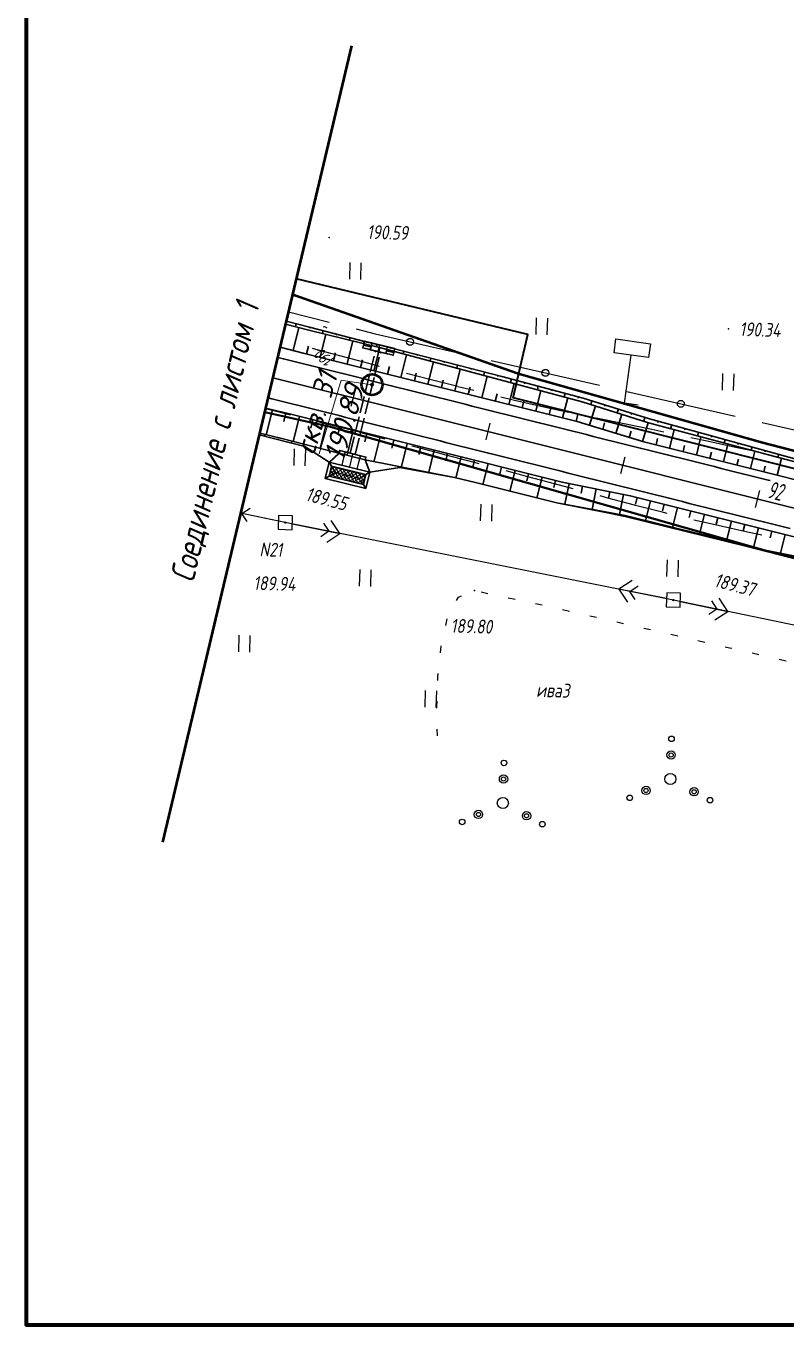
# Model space of a CAD drawing. Header units: millimetres. Extents: x 1808 to 2910, y -1045 to 155.
# Drawn here: x 1824.8 to 1934.2, y -535.7 to -348.6 of the extents above; entities that cross this region are included whole.
import ezdxf

# ---------------------------------------------------------------- set-up
doc = ezdxf.new("R2010")
doc.units = ezdxf.units.MM
doc.linetypes.add('ACAD_ISO02W100', pattern=[15, 12, -3])
doc.linetypes.add('CONTI', pattern=[0])
for name, color, linetype, lineweight in [('10', 1, 'Continuous', 35), ('геология', 7, 'Continuous', 20), ('КОПИЯ_ОСЬ_13_ОТКОСЫ', 7, 'Continuous', 30), ('КОПИЯ_ОСЬ_ГРАНИЦЫ_ПОЛОС', 7, 'Continuous', 30), ('ОСЬ_ВЕРХ_ПОКРЫТИЯ_ГРАНИЦЫ_ПОЛОС', 7, 'Continuous', 30), ('ОСЬ_ВЕРХ_ПОКРЫТИЯ_ОСЬ', 1, 'Continuous', 30), ('Трубы мет.', 7, 'ACAD_ISO02W100', 30)]:
    doc.layers.add(name, color=color, linetype=linetype, lineweight=lineweight)
for name, color, linetype in [('_Оформление', 7, 'Continuous'), ('_Ростелеком', 6, 'Continuous'), ('GOR_BDEFAULT', 212, 'CONTI'), ('NAD_MDEFAULT', 7, 'CONTI'), ('PI_OTDEFAULT', 172, 'CONTI'), ('PI_TTDEFAULT', 5, 'CONTI'), ('PLN_O', 7, 'CONTI'), ('SIT_LDEFAULT', 7, 'CONTI'), ('USLZNDEFAULT', 7, 'CONTI'), ('ZAPSKDEFAULT', 7, 'CONTI'), ('КОПИЯ_ОСЬ_ТАНГЕНСЫ', 1, 'Continuous'), ('ОСЬ_ВЕРХ_ПОКРЫТИЯ_ПИКЕТЫ', 1, 'Continuous')]:
    doc.layers.add(name, color=color, linetype=linetype)
doc.styles.add('eskd', font='isocpeur.ttf', dxfattribs={"width": 1.2, "height": 2})
doc.styles.add('SHRFT', font='isocpeui.ttf')
doc.styles.get("Standard").update_dxf_attribs({"font": 'isocpeui.ttf'})
doc.styles.add('ГОСТ', font='isocpeur.ttf', dxfattribs={"height": 4})
doc.linetypes.add('Связь', pattern='A,12.5,[130,ltypeshp.shx,S=1,R=-30,X=0,Y=0.9],1,[130,ltypeshp.shx,S=1,R=-30,X=0,Y=0.9],1,[130,ltypeshp.shx,S=1,R=-30,X=0,Y=0.9],4.5', length=19)

# ---------------------------------------------------------------- blocks, each defined once
blk = doc.blocks.new('BL_2011')
at = {"color": 0}
for p, q in [((0, 0), (0, 2.4)), ((1.6, 0), (1.6, 2.4))]:
    blk.add_line(p, q, dxfattribs=at)
blk = doc.blocks.new('BL_27')
at = {"color": 0}
for p, q in [((1, 1), (-1, 1)), ((-1, 1), (-1, -1)), ((1, -1), (1, 1)), ((-1, -1), (1, -1))]:
    blk.add_line(p, q, dxfattribs=at)
blk.add_circle((0, 0), 0.1, dxfattribs=at)
blk = doc.blocks.new('BL_2010')
at = {"color": 0}
for centre, radius in [((0, 5.78), 0.4), ((0, 3.46), 0.6), ((0, 3.46), 0.3), ((0, 0), 0.8), ((-3.46, -1.74), 0.6), ((-3.46, -1.74), 0.3), ((3.46, -1.74), 0.6), ((3.46, -1.74), 0.3), ((-5.78, -2.88), 0.4), ((5.78, -2.88), 0.4)]:
    blk.add_circle(centre, radius, dxfattribs=at)
blk = doc.blocks.new('A$C25637593')
at = {"layer": 'Трубы мет.', "linetype": 'Continuous', "lineweight": 0}
h = blk.add_hatch(dxfattribs=at)
h.set_pattern_fill('ANSI37', color=256, scale=64, angle=180, style=0)
h.set_pattern_definition([(225, (2253.2026, 3680.535), (5.656854, -5.656854), []), (315, (2253.2026, 3680.535), (5.656854, 5.656854), [])])
h.paths.add_polyline_path([(49, 51), (79, 51), (79, -51), (49, -51)])
at = {"layer": 'Трубы мет.', "linetype": 'Continuous'}
for points in [[(0, 39), (0, 23), (0, 0), (0, -23), (0, -39)], [(0, 23), (8, 23), (8, 39), (0, 39)], [(8, -39), (8, -39), (40, -60), (40, -60), (40, 60), (8, 39), (8, 39)], [(40, 60), (49, 51)], [(88, 60), (79, 51)], [(0, -23), (8, -23), (8, -39), (0, -39)], [(40, -60), (49, -51)], [(79, -51), (88, -60)]]:
    blk.add_lwpolyline(points, dxfattribs=at)
at = {"layer": 'Трубы мет.', "linetype": 'Continuous', "lineweight": 0}
for points in [[(39, 23), (39, 58.1), (9, 38.5), (9, 23)], [(9, -23), (9, -38.5), (39, -58.1), (39, -23)]]:
    blk.add_lwpolyline(points, close=True, dxfattribs=at)
at = {"layer": 'Трубы мет.', "linetype": 'Continuous'}
for points in [[(40, 60), (88, 60), (88, -60), (40, -60)], [(49, 51), (79, 51), (79, -51), (49, -51)]]:
    blk.add_lwpolyline(points, close=True, dxfattribs=at)
at = {"layer": 'Трубы мет.', "ltscale": 1.2}
for points in [[(49, 51), (64, 36)], [(79, 51), (64, 36)], [(64, 36), (64, -36)], [(49, -51), (64, -36)], [(64, -36), (79, -51)]]:
    blk.add_lwpolyline(points, dxfattribs=at)
at = {"layer": 'Трубы мет.', "linetype": 'Continuous', "lineweight": 0}
for points in [[(1, 22), (39, 22)], [(1, 22), (1, 0.5)], [(1, 0.5), (39, 0.5)], [(39, 0.5), (39, 22)], [(1, -0.5), (39, -0.5)], [(1, -0.5), (1, -22)], [(1, -22), (39, -22)], [(39, -22), (39, -0.5)]]:
    blk.add_lwpolyline(points, dxfattribs=at)
blk = doc.blocks.new('A$C76A07AE2')
at = {"layer": 'Трубы мет.', "linetype": 'Continuous', "lineweight": 0}
for p, q in [((-18.9, 44.2), (-8, 44.2)), ((-18.9, 44.2), (-18.9, 23)), ((-4, 45), (-1.3, 45)), ((-18.9, 23), (0, 23)), ((-18.9, 22.1), (-0.9, 22.1)), ((-18.9, 22.1), (-18.9, 21.8)), ((-18.9, 21.8), (-18.9, 0.5)), ((-0.9, 22.1), (-0.9, 0.5)), ((-18.9, -0.5), (-18.9, -20.5)), ((-18.9, -20.5), (-18.9, -22)), ((-18.9, -22), (-0.9, -22)), ((-18.9, -23), (0, -23)), ((-18.9, -23), (-18.9, -44.1)), ((-0.9, -0.5), (-0.9, -20.5)), ((-0.9, -20.5), (-0.9, -22)), ((-18.9, -44.1), (-8, -44.1))]:
    blk.add_line(p, q, dxfattribs=at)
at = {"layer": 'Трубы мет.', "linetype": 'Continuous'}
blk.add_lwpolyline([(-20, -45), (0, -45), (0, 45), (-20, 45)], close=True, dxfattribs=at)
for points in [[(-8, 45), (-8, 23), (0, 23)], [(-8, -45), (-8, -23), (0, -23)]]:
    blk.add_lwpolyline(points, dxfattribs=at)
at = {"layer": 'Трубы мет.', "linetype": 'Continuous', "lineweight": 0}
for points in [[(-18.9, 0.5), (-0.9, 0.5)], [(-18.9, -0.5), (-0.9, -0.5)]]:
    blk.add_lwpolyline(points, dxfattribs=at)
blk = doc.blocks.new('BL_13')
at = {"color": 0}
for p, q in [((-2.5, 7), (-2.5, 9)), ((-2.5, 9), (2.5, 9)), ((2.5, 9), (2.5, 7)), ((0, 7), (-2.5, 7)), ((0, 0), (0, 7)), ((2.5, 7), (0, 7)), ((2, 0), (0, 0))]:
    blk.add_line(p, q, dxfattribs=at)
blk = doc.blocks.new('*U64')
at = {"layer": 'КОПИЯ_ОСЬ_13_ОТКОСЫ'}
for points in [[(0, 0), (0.83, -7.87), (1.02, -9.96), (1.86, -27.85), (2.34, -42.64)], [(0, 0), (0.73, -7.88), (0.89, -9.97), (1.78, -27.85), (2.34, -42.64)], [(0.37, -3.98), (0.42, -3.98)], [(0.55, -5.97), (0.57, -5.97)], [(0.74, -7.97), (0.83, -7.96)], [(0.89, -9.96), (0.92, -9.96)], [(0.99, -11.96), (1.12, -11.95)], [(1.09, -13.96), (1.13, -13.95)], [(1.19, -15.95), (1.3, -15.95)], [(1.29, -17.95), (1.32, -17.95)], [(1.39, -19.95), (1.49, -19.94)], [(1.48, -21.95), (1.52, -21.94)], [(1.58, -23.94), (1.68, -23.94)], [(1.68, -25.94), (1.71, -25.94)], [(1.78, -27.94), (1.86, -27.93)], [(1.86, -29.94), (1.89, -29.94)], [(1.93, -31.94), (1.99, -31.93)], [(2.01, -33.93), (2.03, -33.93)], [(2.09, -35.93), (2.12, -35.93)], [(2.16, -37.93), (2.18, -37.93)], [(2.24, -39.93), (2.26, -39.93)], [(2.32, -41.93), (2.32, -41.93)]]:
    blk.add_lwpolyline(points, dxfattribs=at)

msp = doc.modelspace()

# ---------------------------------------------------------------- linework, layer by layer
at = {"lineweight": 50}
msp.add_line((1871.65, -351.47), (1844.42, -466.15), dxfattribs=at)
at = {"layer": '10'}
for points in [[(2620.73, -395.22), (2606.59, -397.47), (2605.44, -387.39), (2553.12, -394.32), (2438.15, -413.26), (2438.66, -422.99), (2367.6, -436.36), (2276.23, -453.66), (2230.16, -457.47), (2219.73, -457.12), (2144.44, -454.6), (2029.16, -435.48), (1971.45, -421.43), (1894.92, -402.16), (1897.04, -393.04), (1863.68, -385.03)], [(2240.01, -477.5), (2240.65, -472.01), (2240.2, -471.95), (2239.56, -477.53), (2230.74, -478.42), (2136.9, -474.03), (2085.81, -465.74), (2087.63, -460.54), (2087.21, -460.39), (2085.35, -465.66), (2035.92, -457.65), (2035.92, -457.65), (1967.01, -441.3), (1969.04, -431.65), (1931.19, -424.12), (1868.59, -406.35), (1859.13, -404.23)], [(1859.13, -404.23), (1868.59, -406.35), (1931.19, -424.12), (1969.04, -431.65), (1967.01, -441.3), (2035.92, -457.65), (2035.92, -457.65), (2085.35, -465.66), (2087.21, -460.39), (2087.63, -460.54), (2085.81, -465.74), (2136.9, -474.03), (2230.74, -478.42), (2239.56, -477.53), (2240.2, -471.95), (2240.65, -472.01), (2240.01, -477.5), (2288.52, -472.64), (2369.33, -456.96)]]:
    msp.add_lwpolyline(points, dxfattribs=at)
at = {"layer": '_Оформление', "lineweight": 70, "ltscale": 200}
msp.add_lwpolyline([(2874.19, -249.78), (1824.77, -249.78), (1824.77, -535.66), (2874.19, -535.66)], close=True, dxfattribs=at)
at = {"layer": '_Ростелеком', "color": 5, "linetype": 'Связь', "const_width": 0.35}
msp.add_lwpolyline([(2340.52, -436.8), (2307.56, -442.93), (2280.91, -447.64), (2225.37, -453.95), (2190.43, -453.43), (2160.74, -450.96), (2125.77, -447.13), (2083.69, -441.64), (2045.94, -435.19), (2011.44, -427.96), (1968.81, -418.42), (1930.94, -408.64), (1895.72, -398.7), (1863.15, -387.28)], dxfattribs=at)
at = {"layer": 'GOR_BDEFAULT', "color": 212, "elevation": 190, "flags": 128}
for points in [[(1867.78, -391.93), (1867.57, -391.97)], [(1868.14, -392.12), (1867.78, -391.93)], [(1868.14, -392.12), (1867.78, -391.93)]]:
    msp.add_lwpolyline(points, dxfattribs=at)
at = {"layer": 'PI_TTDEFAULT', "color": 5}
for p in [(1868.41, -379.05, 190.59), (1925.93, -392.22, 190.34), (1866.83, -395.29, 190.94), (1862.1, -420.11, 189.94), (1889.36, -429.92, 189.8), (1917.98, -431.27, 189.46)]:
    msp.add_point(p, dxfattribs=at)
at = {"layer": 'PLN_O'}
for p, q in [((1862.56, -389.75), (1868.4, -391.24)), ((1872.28, -392.23), (1875.06, -392.94)), ((1875.06, -392.94), (1887.86, -395.87)), ((1891.76, -396.76), (1907.36, -400.33)), ((1911.26, -401.23), (1926.86, -404.81)), ((1930.74, -405.69), (1944.86, -408.93))]:
    msp.add_line(p, q, dxfattribs=at)
for centre in [(1880.06, -394.09), (1899.55, -398.55), (1919.05, -403.02)]:
    msp.add_circle(centre, 0.5, dxfattribs=at)
at = {"layer": 'SIT_LDEFAULT', "color": 7}
for p, q in [((1866.83, -395.29), (1866.01, -395.07)), ((1870.85, -396.35), (1866.84, -395.28)), ((1874.87, -397.42), (1870.85, -396.35)), ((1875.68, -397.63), (1874.87, -397.42)), ((1882.92, -399.51), (1879.56, -398.65)), ((1886.93, -400.54), (1882.92, -399.52)), ((1889.24, -401.12), (1886.93, -400.55)), ((1894.92, -402.48), (1893.13, -402.05)), ((1859.25, -403.71), (1860.58, -404.03)), ((1860.58, -404.03), (1862.87, -404.59)), ((1898.9, -403.39), (1894.92, -402.48)), ((1902.89, -404.25), (1898.9, -403.39)), ((1866.75, -405.55), (1868.65, -406.02)), ((1906.88, -405.07), (1906.8, -405.06)), ((1910.87, -405.91), (1906.87, -405.08)), ((1914.86, -406.72), (1910.87, -405.9)), ((1868.65, -406.02), (1872.76, -407.07)), ((1872.76, -407.08), (1876.43, -408.04)), ((1916.59, -407.08), (1914.86, -406.72)), ((1880.31, -409.07), (1881.08, -409.27)), ((1881.08, -409.26), (1885.2, -410.34)), ((1922.84, -408.4), (1920.51, -407.9)), ((1926.94, -409.29), (1922.84, -408.4)), ((1930.28, -410), (1926.94, -409.29)), ((1885.2, -410.35), (1889.23, -411.42)), ((1889.23, -411.42), (1889.97, -411.62)), ((1893.85, -412.63), (1896.98, -413.46)), ((1896.98, -413.47), (1900.82, -414.49)), ((1900.82, -414.49), (1903.5, -415.21)), ((1907.38, -416.24), (1908.48, -416.54)), ((1908.48, -416.54), (1912.32, -417.56)), ((1861.12, -419.9), (1855.63, -418.74)), ((1862.1, -420.11), (1855.67, -418.76)), ((1855.84, -418.79), (1857.03, -418.02)), ((1856.61, -419.98), (1855.84, -418.79)), ((1912.32, -417.56), (1916.16, -418.54)), ((1916.16, -418.53), (1917.04, -418.76)), ((1917.98, -431.27), (1862.1, -420.11)), ((1863.09, -420.31), (1869.95, -421.67)), ((1867.59, -420.19), (1868.38, -421.36)), ((1869.95, -421.67), (1868.7, -419.8)), ((1920.94, -419.7), (1924, -420.41)), ((1924, -420.41), (1928.22, -421.35)), ((1868.38, -421.36), (1867.2, -422.15)), ((1868.07, -422.93), (1869.95, -421.67)), ((1928.22, -421.35), (1930.69, -421.88)), ((1890.28, -430.11), (1891.26, -430.32)), ((1912.02, -428.45), (1910.13, -429.71)), ((1917, -431.07), (1910.13, -429.71)), ((1910.13, -429.71), (1911.39, -431.58)), ((1911.71, -430.02), (1912.88, -429.23)), ((1912.49, -431.19), (1911.71, -430.02)), ((1886.77, -431.32), (1887.03, -430.84)), ((1887.02, -430.84), (1887.45, -430.66)), ((1894.2, -430.94), (1895.18, -431.15)), ((1898.11, -431.77), (1899.09, -431.98)), ((1975.48, -443.23), (1917.98, -431.27)), ((1918.96, -431.48), (1925.81, -432.9)), ((1923.47, -431.4), (1924.25, -432.58)), ((1925.81, -432.9), (1924.57, -431.01)), ((1885.19, -434.94), (1885.41, -433.97)), ((1902.02, -432.62), (1903, -432.85)), ((1905.93, -433.53), (1906.9, -433.75)), ((1924.25, -432.58), (1923.07, -433.35)), ((1923.92, -434.14), (1925.81, -432.9)), ((1909.82, -434.42), (1910.8, -434.64)), ((1913.72, -435.31), (1914.7, -435.53)), ((1917.62, -436.2), (1918.6, -436.42)), ((1921.51, -437.1), (1922.49, -437.32)), ((1884.43, -438.86), (1884.53, -437.87)), ((1925.41, -437.99), (1926.03, -438.13)), ((1926.03, -438.13), (1926.39, -438.21)), ((1929.31, -438.89), (1930.28, -439.12)), ((1933.21, -439.8), (1934.19, -440.02)), ((1884.06, -442.84), (1884.07, -442.37)), ((1884.07, -442.37), (1884.12, -441.85)), ((1883.94, -446.56), (1883.97, -445.84)), ((1883.94, -446.84), (1883.94, -446.56)), ((1884.02, -450.84), (1883.98, -449.84))]:
    msp.add_line(p, q, dxfattribs=at)
at = {"layer": 'геология', "color": 1, "linetype": 'Continuous'}
for p, q in [((1866.97, -410.23), (1870.14, -399.6)), ((1870.14, -399.6), (1874.54, -400.27))]:
    msp.add_line(p, q, dxfattribs=at)
at = {"layer": 'геология', "color": 1, "linetype": 'Continuous', "lineweight": 50}
for radius in [1.5, 0.103]:
    msp.add_circle((1874.59, -400.26), radius, dxfattribs=at)
at = {"layer": 'КОПИЯ_ОСЬ_13_ОТКОСЫ'}
for points in [[(1862.13, -391.56), (1865.5, -392.39), (1875.87, -394.95), (1904.85, -402.71), (1914.4, -405.75), (1931.69, -410.38), (1946, -414.16), (1951.04, -415.47), (1955.7, -416.62), (1962.5, -418.27), (1970.47, -420.17), (1980.48, -422.51), (1989.91, -424.7), (1998.94, -426.77), (2007.69, -428.75), (2013.03, -429.94), (2016.92, -430.79), (2023.73, -432.26), (2028.78, -433.32), (2035.5, -434.7), (2042.21, -436.05), (2046.6, -436.9)], [(1862.13, -391.56), (1865.5, -392.39), (1875.87, -394.95), (1904.85, -402.71), (1914.4, -405.75), (1931.69, -410.38), (1946, -414.16), (1951.04, -415.47), (1955.7, -416.62), (1962.5, -418.27), (1970.47, -420.17), (1980.48, -422.51), (1989.91, -424.7), (1998.94, -426.77), (2007.69, -428.75), (2013.03, -429.94), (2016.92, -430.79), (2023.73, -432.26), (2028.78, -433.32), (2035.5, -434.7), (2042.21, -436.05), (2046.6, -436.9)], [(1862.24, -391.1), (1865.6, -391.97), (1873.9, -394.15), (1875.95, -394.62), (1880.6, -395.82), (1890.29, -398.31), (1893.29, -399.09), (1904.98, -402.19), (1912.54, -404.55), (1914.54, -405.18), (1931.81, -409.92), (1946.07, -413.88)], [(1863.23, -395.34), (1864.05, -392.03)], [(1863.67, -391.47), (1863.55, -391.91)], [(1865.61, -391.98), (1865.57, -392.12)], [(1867.54, -392.48), (1867.44, -392.87)], [(1867.11, -396.31), (1867.94, -392.99)], [(1869.47, -392.99), (1869.44, -393.12)], [(1870.99, -397.28), (1871.82, -393.95)], [(1871.41, -393.5), (1871.32, -393.83)], [(1873.34, -394.01), (1873.31, -394.12)], [(1875.29, -394.47), (1875.22, -394.79)], [(1861.35, -394.87), (1864.68, -395.7), (1904.13, -405.57), (1913.71, -408.49), (1955.14, -418.86), (1973.58, -423.4), (1982.8, -425.64), (1989.3, -427.2), (1996.88, -429), (2002.71, -430.36), (2008.73, -431.74), (2014.37, -433.02), (2020.21, -434.31), (2026.06, -435.57), (2029.47, -436.29), (2034.35, -437.31), (2040.44, -438.54), (2046.55, -439.73)], [(1865.17, -395.82), (1865.44, -394.72)], [(1869.05, -396.8), (1869.32, -395.69)], [(1874.87, -398.25), (1875.7, -394.91)], [(1877.23, -394.95), (1877.2, -395.06)], [(1878.75, -399.22), (1879.57, -395.94)], [(1879.17, -395.45), (1879.07, -395.81)], [(1881.1, -395.95), (1881.07, -396.07)], [(1883.04, -396.45), (1882.94, -396.84)], [(1872.93, -397.77), (1873.2, -396.66)], [(1876.81, -398.74), (1877.09, -397.62)], [(1882.63, -400.19), (1883.43, -396.98)], [(1884.98, -396.95), (1884.94, -397.08)], [(1886.51, -401.16), (1887.3, -398.01)], [(1886.91, -397.44), (1886.8, -397.88)], [(1888.85, -397.94), (1888.81, -398.08)], [(1880.69, -399.71), (1880.96, -398.61)], [(1884.57, -400.68), (1884.84, -399.61)], [(1890.39, -402.14), (1891.16, -399.04)], [(1890.79, -398.44), (1890.66, -398.91)], [(1892.72, -398.94), (1892.68, -399.1)], [(1894.27, -403.11), (1895.03, -400.08)], [(1894.66, -399.45), (1894.53, -399.94)], [(1896.59, -399.96), (1896.55, -400.13)], [(1888.45, -401.65), (1888.71, -400.6)], [(1892.33, -402.62), (1892.59, -401.59)], [(1898.15, -404.08), (1898.89, -401.11)], [(1898.52, -400.48), (1898.39, -400.98)], [(1900.46, -400.99), (1900.41, -401.16)], [(1902.03, -405.05), (1902.76, -402.15)], [(1902.39, -401.5), (1902.25, -402.01)], [(1904.32, -402.02), (1904.28, -402.19)], [(1859.27, -403.63), (1862.5, -404.43), (1901.95, -414.31), (1911.77, -416.25), (1967.94, -430.31), (1978.92, -433.02), (1987.39, -435.09), (1993.52, -436.57), (2000.84, -438.31), (2006.89, -439.72), (2011.09, -440.68), (2016.47, -441.9), (2021.37, -442.99), (2026.27, -444.05), (2032.66, -445.4), (2039.05, -446.72), (2043.97, -447.7)], [(1860.25, -403.88), (1859.36, -407.48)], [(1896.21, -403.59), (1896.46, -402.58)], [(1900.09, -404.56), (1900.34, -403.57)], [(1905.89, -406.11), (1906.74, -403.31)], [(1906.24, -402.58), (1906.08, -403.1)], [(1908.15, -403.18), (1908.1, -403.35)], [(1910.06, -403.78), (1909.89, -404.31)], [(1862.19, -404.36), (1861.89, -405.56)], [(1864.13, -404.84), (1863.23, -408.44)], [(1866.07, -405.33), (1865.77, -406.53)], [(1868.01, -405.81), (1867.11, -409.4)], [(1903.97, -405.53), (1904.21, -404.57)], [(1907.8, -406.69), (1908.08, -405.76)], [(1909.71, -407.27), (1910.55, -404.52)], [(1911.97, -404.37), (1911.91, -404.55)], [(1913.54, -408.44), (1914.36, -405.74)], [(1913.88, -404.97), (1913.7, -405.53)], [(1915.8, -405.53), (1915.75, -405.71)], [(1858.36, -407.47), (1864.93, -409.16), (1868.43, -411.44), (1874.25, -412.87), (1878.59, -412.18), (1886.45, -413.63), (1889.46, -414.35)], [(1858.41, -407.24), (1861.6, -408.03), (1869.83, -410.14), (1873.62, -411.07), (1886.45, -413.62), (1889.46, -414.35), (1901.21, -417.26), (1908.99, -418.72), (1911.05, -419.12), (1928.43, -423.43), (1942.74, -427.19)], [(1858.41, -407.24), (1861.6, -408.03), (1869.83, -410.14), (1873.62, -411.07), (1886.45, -413.62), (1889.46, -414.35)], [(1859.12, -407.66), (1859.17, -407.43)], [(1869.95, -406.3), (1869.65, -407.5)], [(1871.89, -406.79), (1871, -410.37)], [(1873.83, -407.27), (1873.53, -408.47)], [(1875.77, -407.76), (1874.91, -411.22)], [(1911.63, -407.85), (1911.9, -406.94)], [(1917.42, -409.42), (1918.09, -406.74)], [(1917.73, -406.06), (1917.58, -406.6)], [(1919.65, -406.58), (1919.6, -406.77)], [(1921.3, -410.39), (1921.95, -407.77)], [(1921.58, -407.11), (1921.44, -407.63)], [(1923.51, -407.64), (1923.46, -407.82)], [(1861.05, -408.16), (1861.07, -408.08)], [(1862.99, -408.66), (1863.06, -408.4)], [(1864.93, -409.16), (1864.95, -409.07)], [(1877.71, -408.24), (1877.42, -409.4)], [(1879.65, -408.73), (1878.83, -412.03)], [(1881.59, -409.21), (1881.32, -410.31)], [(1915.48, -408.93), (1915.7, -408.02)], [(1919.36, -409.9), (1919.58, -409.01)], [(1925.18, -411.36), (1925.82, -408.81)], [(1925.44, -408.17), (1925.3, -408.67)], [(1927.37, -408.7), (1927.32, -408.86)], [(1929.3, -409.23), (1929.17, -409.7)], [(1883.53, -409.7), (1882.75, -412.85)], [(1885.47, -410.18), (1885.21, -411.23)], [(1887.41, -410.67), (1886.66, -413.67)], [(1889.35, -411.15), (1889.1, -412.16)], [(1923.24, -410.87), (1923.46, -410)], [(1927.12, -411.84), (1927.33, -410.99)], [(1929.06, -412.33), (1929.68, -409.84)], [(1931.23, -409.76), (1931.18, -409.91)], [(1932.94, -413.3), (1933.55, -410.87)], [(1933.16, -410.29), (1933.03, -410.73)], [(1878.59, -412.18), (1878.62, -411.99)], [(1880.56, -412.54), (1880.57, -412.48)], [(1882.52, -412.9), (1882.54, -412.81)], [(1884.49, -413.27), (1884.49, -413.24)], [(1891.29, -411.64), (1890.55, -414.62)], [(1893.24, -412.13), (1892.99, -413.12)], [(1895.18, -412.61), (1894.43, -415.58)], [(1897.12, -413.1), (1896.87, -414.09)], [(1931, -412.82), (1931.21, -411.99)], [(1886.45, -413.63), (1886.46, -413.62)], [(1888.4, -414.1), (1888.4, -414.1)], [(1899.06, -413.58), (1898.31, -416.54)], [(1901, -414.07), (1900.75, -415.05)], [(1902.95, -414.5), (1902.36, -417.47)], [(1904.91, -414.89), (1904.71, -415.88)], [(1906.87, -415.28), (1906.29, -418.21)], [(1908.83, -415.67), (1908.64, -416.64)], [(1910.79, -416.06), (1910.22, -418.96)], [(1912.75, -416.49), (1912.51, -417.45)], [(1914.69, -416.98), (1913.97, -419.85)], [(1916.63, -417.46), (1916.39, -418.42)], [(1918.57, -417.95), (1917.85, -420.81)], [(1920.51, -418.44), (1920.27, -419.39)], [(1922.45, -418.92), (1921.73, -421.77)], [(1924.39, -419.41), (1924.15, -420.36)], [(1926.33, -419.89), (1925.62, -422.73)], [(1928.27, -420.38), (1928.03, -421.32)], [(1930.21, -420.86), (1929.5, -423.71)], [(1932.15, -421.35), (1931.91, -422.3)], [(1934.09, -421.83), (1933.36, -424.72)]]:
    msp.add_lwpolyline(points, dxfattribs=at)
at = {"layer": 'КОПИЯ_ОСЬ_ГРАНИЦЫ_ПОЛОС'}
msp.add_lwpolyline([(1931.91, -414.08), (1931.63, -414), (1930.66, -413.76), (1929.69, -413.52), (1928.72, -413.28), (1927.75, -413.03), (1926.78, -412.79), (1925.81, -412.55), (1924.84, -412.31), (1923.87, -412.06), (1922.9, -411.82), (1921.94, -411.58), (1920.97, -411.34), (1920, -411.09), (1919.03, -410.85), (1918.06, -410.61), (1917.09, -410.36), (1916.12, -410.12), (1915.15, -409.88), (1914.18, -409.64), (1913.21, -409.39), (1912.24, -409.15), (1911.27, -408.91), (1910.3, -408.67), (1909.33, -408.42), (1908.36, -408.18), (1907.4, -407.94), (1906.43, -407.7), (1905.46, -407.45), (1904.49, -407.21), (1903.52, -406.97), (1902.55, -406.72), (1901.58, -406.48), (1900.61, -406.24), (1899.64, -406), (1898.67, -405.75), (1897.7, -405.51), (1896.73, -405.27), (1895.76, -405.03), (1894.79, -404.78), (1893.83, -404.54), (1892.86, -404.3), (1891.89, -404.05), (1890.92, -403.81), (1889.95, -403.57), (1888.98, -403.33), (1888.01, -403.08), (1887.04, -402.84), (1886.07, -402.6), (1885.1, -402.36), (1884.13, -402.11), (1883.16, -401.87), (1882.19, -401.63), (1881.22, -401.39), (1880.25, -401.14), (1879.29, -400.9), (1878.32, -400.66), (1877.35, -400.41), (1876.38, -400.17), (1875.41, -399.93), (1874.44, -399.69), (1873.47, -399.44), (1872.5, -399.2), (1871.53, -398.96), (1870.56, -398.72), (1869.59, -398.47), (1868.62, -398.23), (1867.65, -397.99), (1866.68, -397.75), (1865.71, -397.51), (1864.74, -397.26), (1863.77, -397.02), (1862.8, -396.78), (1861.83, -396.54), (1861, -396.33)], dxfattribs=at)
at = {"layer": 'КОПИЯ_ОСЬ_ТАНГЕНСЫ'}
msp.add_line((1860.31, -399.24), (2055.84, -448.19), dxfattribs=at)
at = {"layer": 'ОСЬ_ВЕРХ_ПОКРЫТИЯ_ГРАНИЦЫ_ПОЛОС'}
for points in [[(1861.35, -394.87), (1864.68, -395.7), (1904.13, -405.57), (1913.71, -408.49), (1955.14, -418.86), (1973.58, -423.4), (1982.8, -425.64), (1989.3, -427.2), (1996.88, -429), (2002.71, -430.36), (2008.73, -431.74), (2014.37, -433.02), (2020.21, -434.31), (2026.06, -435.57), (2029.47, -436.29), (2034.35, -437.31), (2040.44, -438.54), (2046.55, -439.73)], [(1859.27, -403.63), (1862.5, -404.43), (1901.95, -414.31), (1911.77, -416.25), (1967.94, -430.31), (1978.92, -433.02), (1987.39, -435.09), (1993.52, -436.57), (2000.84, -438.31), (2006.89, -439.72), (2011.09, -440.68), (2016.47, -441.9), (2021.37, -442.99), (2026.27, -444.05), (2032.66, -445.4), (2039.05, -446.72), (2043.97, -447.7)], [(1934.81, -420.99), (1933.84, -420.74), (1932.87, -420.5), (1931.9, -420.26), (1930.93, -420.02), (1929.96, -419.77), (1928.99, -419.53), (1928.02, -419.29), (1927.05, -419.04), (1926.08, -418.8), (1925.11, -418.56), (1924.14, -418.32), (1923.17, -418.07), (1922.2, -417.83), (1921.23, -417.59), (1920.27, -417.35), (1919.3, -417.1), (1918.33, -416.86), (1917.36, -416.62), (1916.39, -416.37), (1915.42, -416.13), (1914.45, -415.89), (1913.48, -415.65), (1912.51, -415.4), (1911.54, -415.16), (1910.57, -414.92), (1909.6, -414.67), (1908.63, -414.43), (1907.66, -414.19), (1906.69, -413.95), (1905.72, -413.7), (1904.75, -413.46), (1903.78, -413.22), (1902.81, -412.98), (1901.84, -412.73), (1900.87, -412.49), (1899.9, -412.25), (1898.93, -412), (1897.96, -411.76), (1896.99, -411.52), (1896.02, -411.28), (1895.05, -411.03), (1894.09, -410.79), (1893.12, -410.55), (1892.15, -410.31), (1891.18, -410.06), (1890.21, -409.82), (1889.24, -409.58), (1888.27, -409.33), (1887.3, -409.09), (1886.33, -408.85), (1885.36, -408.61), (1884.39, -408.36), (1883.42, -408.12), (1882.45, -407.88), (1881.48, -407.63), (1880.51, -407.39), (1879.54, -407.15), (1878.57, -406.91), (1877.6, -406.66), (1876.63, -406.42), (1875.66, -406.18), (1874.69, -405.94), (1873.72, -405.69), (1872.75, -405.45), (1871.78, -405.21), (1870.81, -404.97), (1869.85, -404.72), (1868.88, -404.48), (1867.91, -404.24), (1866.94, -404), (1865.97, -403.75), (1865, -403.51), (1864.03, -403.27), (1863.06, -403.03), (1862.09, -402.79), (1861.12, -402.54), (1860.15, -402.3), (1859.61, -402.17)]]:
    msp.add_lwpolyline(points, dxfattribs=at)
at = {"layer": 'ОСЬ_ВЕРХ_ПОКРЫТИЯ_ОСЬ'}
msp.add_lwpolyline([(1860.31, -399.25), (1878.57, -403.81), (1878.57, -403.81), (1954.16, -422.74)], dxfattribs=at)
at = {"layer": 'ОСЬ_ВЕРХ_ПОКРЫТИЯ_ПИКЕТЫ'}
for p, q in [((1871.6, -403.36), (1872.21, -400.93)), ((1891, -408.21), (1891.61, -405.79)), ((1910.4, -413.07), (1911.01, -410.65)), ((1929.8, -417.93), (1930.41, -415.5)), ((1929.8, -417.93), (1930.41, -415.5))]:
    msp.add_line(p, q, dxfattribs=at)
at = {"layer": 'Трубы мет.', "linetype": 'Continuous'}
for points in [[(1875.45, -395.49), (1877.63, -396.03), (1877.87, -395.06), (1873.5, -393.99), (1873.26, -394.96)], [(1868.43, -411.44), (1867.84, -413.77), (1873.68, -415.2), (1874.25, -412.87)], [(1868.43, -411.44), (1869.83, -410.14), (1869.93, -409.75), (1873.71, -410.68), (1873.62, -411.07), (1874.25, -412.87)]]:
    msp.add_lwpolyline(points, close=True, dxfattribs=at)
at = {"layer": 'Трубы мет.', "ltscale": 0.2}
for points in [[(1871.46, -410.12), (1875.08, -395.41), (1875.08, -395.41)], [(1872.18, -410.3), (1875.81, -395.58), (1875.81, -395.58)]]:
    msp.add_lwpolyline(points, dxfattribs=at)
at = {"layer": 'Трубы мет.', "linetype": 'Continuous'}
for points in [[(1874.11, -395.17), (1876.78, -395.82)], [(1870.48, -409.89), (1873.15, -410.54)]]:
    msp.add_lwpolyline(points, dxfattribs=at)

# ---------------------------------------------------------------- block references
at = {"layer": '_Ростелеком', "color": 5, "rotation": 352.0690330575086}
msp.add_blockref('BL_13', (1910.94, -402.94), dxfattribs=at)
at = {"layer": 'USLZNDEFAULT', "color": 7, "rotation": 358.4120607792389}
for p in [(1862.1, -420.11), (1917.98, -431.27)]:
    msp.add_blockref('BL_27', p, dxfattribs=at)
at = {"layer": 'ZAPSKDEFAULT', "color": 7, "rotation": 358.4120607792389}
for name, p in [('BL_2011', (1871.38, -385.05)), ('BL_2011', (1898.21, -393.04)), ('BL_2011', (1925.05, -401.03)), ('BL_2011', (1863.38, -411.88)), ('BL_2011', (1890.22, -419.87)), ('BL_2011', (1917.05, -427.87)), ('BL_2011', (1872.8, -429.29)), ('BL_2011', (1855.39, -438.71)), ('BL_2011', (1882.23, -446.71)), ('BL_2010', (1917.55, -457.04)), ('BL_2010', (1893.42, -460.5))]:
    msp.add_blockref(name, p, dxfattribs=at)
at = {"layer": 'КОПИЯ_ОСЬ_13_ОТКОСЫ', "rotation": 73.41206077923891}
msp.add_blockref('*U64', (1901.21, -417.26), dxfattribs=at)
at = {"layer": 'Трубы мет.', "lineweight": 30, "ltscale": 7}
for name, p, xscale, yscale, zscale, rotation in [('A$C76A07AE2', (1875.45, -395.49), 0.05000000000000002, 0.05000000000000002, 0.05000000000000002, 256.1559405887443), ('A$C25637593', (1871.82, -410.21), 0.04999999999999998, 0.04999999999999998, 0.04999999999999998, 256.1559405885827)]:
    msp.add_blockref(name, p, dxfattribs=dict(at, xscale=xscale, yscale=yscale, zscale=zscale, rotation=rotation))

# ---------------------------------------------------------------- texts
at = {"layer": 'GOR_BDEFAULT', "color": 212, "style": 'SHRFT', "width": 0.75}
msp.add_text('190', height=1.722, rotation=137.4234, dxfattribs=at).set_placement((1869.29, -396.69, 190))
at = {"layer": 'NAD_MDEFAULT', "color": 7, "style": 'eskd', "oblique": 10, "width": 0.8}
for s, height, rotation, p in [('Соединение с листом 1', 3.5, 76.6391, (1848.88, -428.87)), ('N21', 2, 358.1429, (1858.38, -424.96)), ('ива3', 2, 358.4121, (1898.21, -445.21))]:
    msp.add_text(s, height=height, rotation=rotation, dxfattribs=at).set_placement(p)
at = {"layer": 'PI_OTDEFAULT', "color": 172, "style": 'eskd', "oblique": 10, "width": 0.8}
for s, rotation, p in [('190.59', 358.4121, (1873.87, -379.26)), ('190.34', 358.4121, (1927.5, -393.25)), ('189.55', 345.4121, (1864.9, -416.92)), ('189.94', 358.4121, (1857.51, -429.81)), ('189.37', 345.4121, (1923.73, -429.31)), ('189.80', 358.4121, (1885.92, -435.96))]:
    msp.add_text(s, height=2, rotation=rotation, dxfattribs=at).set_placement(p)
at = {"layer": 'геология', "color": 1, "style": 'ГОСТ', "oblique": 15}
for s, p in [('скв. 31', (1866.25, -410.53)), ('190.89', (1870.45, -411.49))]:
    msp.add_text(s, height=3, rotation=73.5121, dxfattribs=at).set_placement(p)
at = {"layer": 'ОСЬ_ВЕРХ_ПОКРЫТИЯ_ПИКЕТЫ', "width": 0.6}
msp.add_text('92', height=2.5, rotation=345.9443, dxfattribs=at).set_placement((1931.36, -416.51))

doc.saveas('drawing.dxf')
